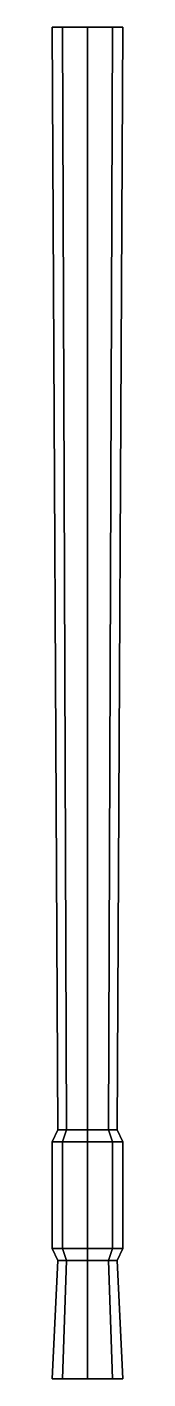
# Model space of a CAD drawing. Extents: x -0.03 to 0.03, y -1.62 to -0.48.
import ezdxf

# ---------------------------------------------------------------- set-up
doc = ezdxf.new("R2010")
doc.units = 0
doc.layers.add('GUN', color=1, linetype='CONTINUOUS')

msp = doc.modelspace()

# ---------------------------------------------------------------- linework, layer by layer
at = {"layer": 'GUN'}
for points in [[(-0.0212, -0.48, 0.0212), (-0.03, -0.48), (-0.025, -1.41), (-0.0177, -1.41, 0.0177)], [(-0.03, -0.48), (-0.0212, -0.48, -0.0212), (-0.0177, -1.41, -0.0177), (-0.025, -1.41)], [(0, -0.48, 0.03), (-0.0212, -0.48, 0.0212), (-0.0177, -1.41, 0.0177), (0, -1.41, 0.025)], [(-0.0212, -0.48, -0.0212), (0, -0.48, -0.03), (0, -1.41, -0.025), (-0.0177, -1.41, -0.0177)], [(0.0212, -0.48, 0.0212), (0, -0.48, 0.03), (0, -1.41, 0.025), (0.0177, -1.41, 0.0177)], [(0, -0.48, -0.03), (0.0212, -0.48, -0.0212), (0.0177, -1.41, -0.0177), (0, -1.41, -0.025)], [(0.03, -0.48), (0.0212, -0.48, 0.0212), (0.0177, -1.41, 0.0177), (0.025, -1.41)], [(0.0212, -0.48, -0.0212), (0.03, -0.48), (0.025, -1.41), (0.0177, -1.41, -0.0177)], [(-0.0177, -1.41, 0.0177), (-0.025, -1.41), (-0.03, -1.42), (-0.0212, -1.42, 0.0212)], [(-0.025, -1.41), (-0.0177, -1.41, -0.0177), (-0.0212, -1.42, -0.0212), (-0.03, -1.42)], [(0, -1.41, 0.025), (-0.0177, -1.41, 0.0177), (-0.0212, -1.42, 0.0212), (0, -1.42, 0.03)], [(-0.0177, -1.41, -0.0177), (0, -1.41, -0.025), (0, -1.42, -0.03), (-0.0212, -1.42, -0.0212)], [(0.0177, -1.41, 0.0177), (0, -1.41, 0.025), (0, -1.42, 0.03), (0.0212, -1.42, 0.0212)], [(0, -1.41, -0.025), (0.0177, -1.41, -0.0177), (0.0212, -1.42, -0.0212), (0, -1.42, -0.03)], [(0.025, -1.41), (0.0177, -1.41, 0.0177), (0.0212, -1.42, 0.0212), (0.03, -1.42)], [(0.0177, -1.41, -0.0177), (0.025, -1.41), (0.03, -1.42), (0.0212, -1.42, -0.0212)], [(-0.0212, -1.42, 0.0212), (-0.03, -1.42), (-0.03, -1.51), (-0.0212, -1.51, 0.0212)], [(-0.03, -1.42), (-0.0212, -1.42, -0.0212), (-0.0212, -1.51, -0.0212), (-0.03, -1.51)], [(0, -1.42, 0.03), (-0.0212, -1.42, 0.0212), (-0.0212, -1.51, 0.0212), (0, -1.51, 0.03)], [(-0.0212, -1.42, -0.0212), (0, -1.42, -0.03), (0, -1.51, -0.03), (-0.0212, -1.51, -0.0212)], [(0.0212, -1.42, 0.0212), (0, -1.42, 0.03), (0, -1.51, 0.03), (0.0212, -1.51, 0.0212)], [(0, -1.42, -0.03), (0.0212, -1.42, -0.0212), (0.0212, -1.51, -0.0212), (0, -1.51, -0.03)], [(0.03, -1.42), (0.0212, -1.42, 0.0212), (0.0212, -1.51, 0.0212), (0.03, -1.51)], [(0.0212, -1.42, -0.0212), (0.03, -1.42), (0.03, -1.51), (0.0212, -1.51, -0.0212)], [(-0.0177, -1.52, -0.0177), (-0.025, -1.52), (-0.03, -1.51), (-0.0212, -1.51, -0.0212)], [(-0.025, -1.52), (-0.0177, -1.52, 0.0177), (-0.0212, -1.51, 0.0212), (-0.03, -1.51)], [(0, -1.52, -0.025), (-0.0177, -1.52, -0.0177), (-0.0212, -1.51, -0.0212), (0, -1.51, -0.03)], [(-0.0177, -1.52, 0.0177), (0, -1.52, 0.025), (0, -1.51, 0.03), (-0.0212, -1.51, 0.0212)], [(0.0177, -1.52, -0.0177), (0, -1.52, -0.025), (0, -1.51, -0.03), (0.0212, -1.51, -0.0212)], [(0, -1.52, 0.025), (0.0177, -1.52, 0.0177), (0.0212, -1.51, 0.0212), (0, -1.51, 0.03)], [(0.025, -1.52), (0.0177, -1.52, -0.0177), (0.0212, -1.51, -0.0212), (0.03, -1.51)], [(0.0177, -1.52, 0.0177), (0.025, -1.52), (0.03, -1.51), (0.0212, -1.51, 0.0212)], [(-0.0177, -1.52, 0.0177), (-0.025, -1.52), (-0.03, -1.62), (-0.0212, -1.62, 0.0212)], [(-0.025, -1.52), (-0.0177, -1.52, -0.0177), (-0.0212, -1.62, -0.0212), (-0.03, -1.62)], [(0, -1.52, 0.025), (-0.0177, -1.52, 0.0177), (-0.0212, -1.62, 0.0212), (0, -1.62, 0.03)], [(-0.0177, -1.52, -0.0177), (0, -1.52, -0.025), (0, -1.62, -0.03), (-0.0212, -1.62, -0.0212)], [(0.0177, -1.52, 0.0177), (0, -1.52, 0.025), (0, -1.62, 0.03), (0.0212, -1.62, 0.0212)], [(0, -1.52, -0.025), (0.0177, -1.52, -0.0177), (0.0212, -1.62, -0.0212), (0, -1.62, -0.03)], [(0.025, -1.52), (0.0177, -1.52, 0.0177), (0.0212, -1.62, 0.0212), (0.03, -1.62)], [(0.0177, -1.52, -0.0177), (0.025, -1.52), (0.03, -1.62), (0.0212, -1.62, -0.0212)], [(0, -1.62, 0.03), (-0.0212, -1.62, 0.0212), (-0.03, -1.62), (0.0212, -1.62, 0.0212)], [(0.0212, -1.62, 0.0212), (-0.03, -1.62), (-0.0212, -1.62, -0.0212), (0.03, -1.62)], [(0.03, -1.62), (-0.0212, -1.62, -0.0212), (0, -1.62, -0.03), (0.0212, -1.62, -0.0212)]]:
    msp.add_3dface(points, dxfattribs=at)

doc.saveas('drawing.dxf')
